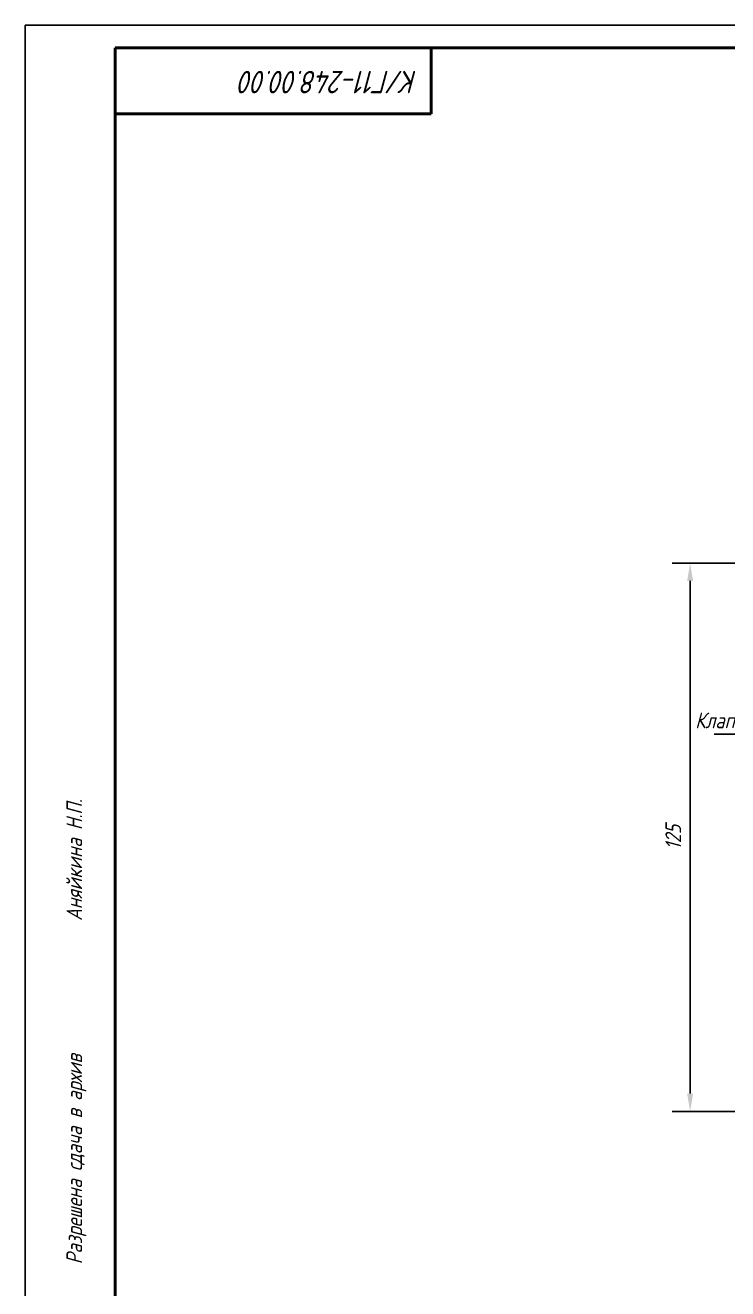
# Model space of a CAD drawing. Header units: inches. Extents: x 5621 to 6462, y 3850 to 4444.
# Drawn here: x 5621.1 to 5777.4, y 4162.8 to 4444.1 of the extents above; entities that cross this region are included whole.
import ezdxf

# ---------------------------------------------------------------- set-up
doc = ezdxf.new("R2010")
doc.units = ezdxf.units.IN
doc.header["$LTSCALE"] = 0.7
doc.header["$MEASUREMENT"] = 0
doc.linetypes.add('DASHDOT', pattern=[25.4, 12.7, -6.35, 0, -6.35])
doc.styles.get("Standard").update_dxf_attribs({"font": 'romand.shx', "width": 0.8, "oblique": 15, "height": 3.5})
doc.dimstyles.get("Standard").update_dxf_attribs({"dimtxt": 3.5, "dimasz": 4, "dimexe": 4, "dimexo": 0, "dimgap": 2, "dimtad": 1, "dimdec": 0, "dimdsep": 46, "dimtxsty": 'Standard', "dimcen": 0.09, "dimadec": 0, "dimazin": 0, "dimtfac": 1, "dimtdec": 0, "dimtmove": 0, "dimatfit": 3, "dimfxl": 0.18, "dimtolj": 1, "dimtzin": 0, "dimlwd": 25, "dimlwe": 25, "dimarcsym": 0})

# ---------------------------------------------------------------- blocks, each defined once
blk = doc.blocks.new('*D19')
at = {"color": 0, "lineweight": 25, "transparency": 16777216}
for p, q in [((5869.36, 4324.36), (5765.04, 4324.36)), ((5769.04, 4320.36), (5769.04, 4206.21)), ((5778.35, 4202.21), (5765.04, 4202.21))]:
    blk.add_line(p, q, dxfattribs=at)
for points in [[(5768.37, 4320.36), (5769.7, 4320.36), (5769.04, 4324.36)], [(5768.37, 4206.21), (5769.7, 4206.21), (5769.04, 4202.21)]]:
    blk.add_solid(points, dxfattribs=at)
at = {"layer": 'DEFPOINTS', "color": 0, "lineweight": 25, "transparency": 16777216}
for p in [(5869.36, 4324.36), (5769.04, 4202.21), (5778.35, 4202.21)]:
    blk.add_point(p, dxfattribs=at)
at = {"color": 0, "lineweight": 25, "transparency": 16777216, "insert": (5765.29, 4263.29), "char_height": 3.5, "attachment_point": 5, "rotation": 90}
blk.add_mtext('\\A1;125', dxfattribs=at)

msp = doc.modelspace()

# ---------------------------------------------------------------- linework, layer by layer
for p, q in [((5621.1, 4444.11), (5621.1, 3850.11)), ((5621.1, 4444.11), (6462.1, 4444.11)), ((5774.37, 4286.27), (5833.38, 4286.27))]:
    msp.add_line(p, q)
at = {"lineweight": 50}
for p, q in [((5641.1, 4439.11), (5641.1, 3855.11)), ((5641.1, 4439.11), (6457.1, 4439.11)), ((5711.38, 4424.39), (5711.38, 4439.39)), ((5641.38, 4424.39), (5711.38, 4424.39))]:
    msp.add_line(p, q, dxfattribs=at)
at = {"linetype": 'DASHDOT'}
msp.add_line((5775.28, 4202.21), (5890.59, 4202.21), dxfattribs=at)
at = {"layer": 'DEFPOINTS', "color": 0, "linetype": 'ByBlock'}
msp.add_point((5651.84, 4326.21), dxfattribs=at)

# ---------------------------------------------------------------- texts
at = {"lineweight": 35, "insert": (5708.4, 4428.96), "char_height": 5, "width": 116.2188, "attachment_point": 1, "rotation": 180}
msp.add_mtext('К/Г11-248.00.00 ', dxfattribs=at)
at = {"lineweight": 25, "insert": (5770.17, 4291.06), "char_height": 3.5, "width": 70.9958, "attachment_point": 1}
msp.add_mtext('Клапан запорный 15с54бк2', dxfattribs=at)
at = {"lineweight": 25, "insert": (5630.25, 4168.19), "char_height": 3.5, "width": 273.9552, "attachment_point": 1, "rotation": 90}
msp.add_mtext('Разрешена сдача в архив                Аняйкина Н.П.', dxfattribs=at)

# ---------------------------------------------------------------- dimensions: what is measured, and where the dimension line sits
at = {"lineweight": 25}
dim = msp.add_linear_dim(base=(5769.04, 4202.21), p1=(5869.36, 4324.36), p2=(5778.35, 4202.21), angle=90, text='125', dimstyle='Standard', dxfattribs=at)
dim.commit()
dim.dimension.update_dxf_attribs({"geometry": '*D19', "text_midpoint": (5765.29, 4263.29)})

doc.saveas('drawing.dxf')
